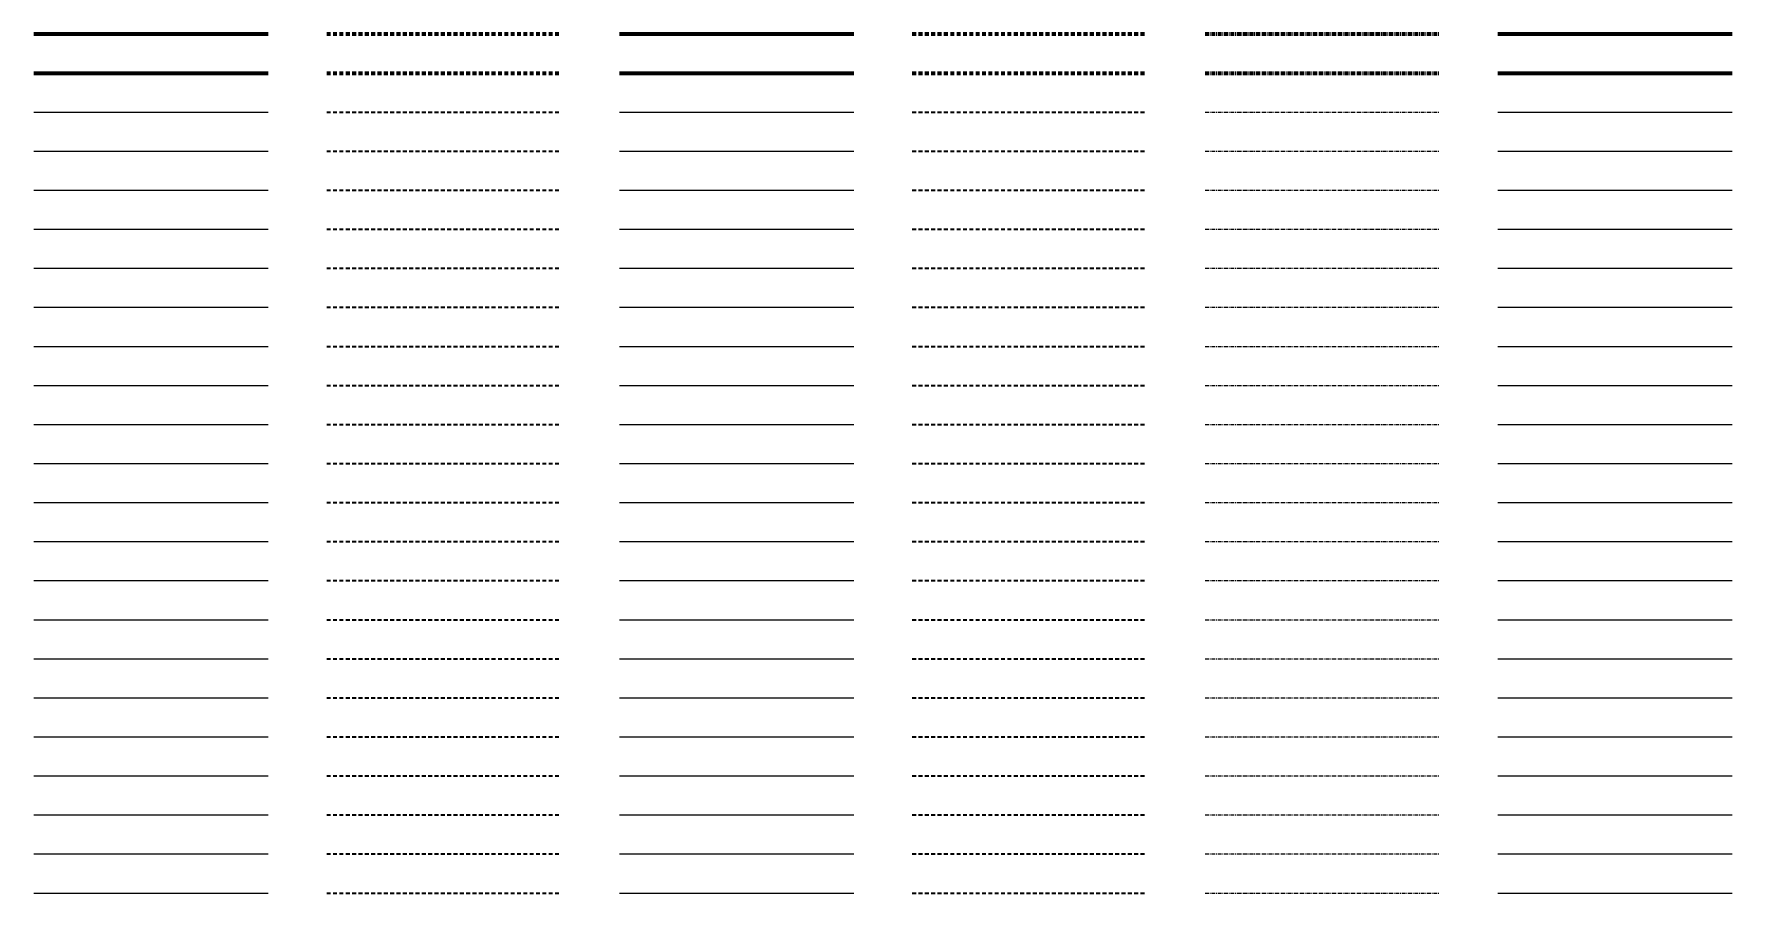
# Model space of a CAD drawing. Header units: metres. Extents: x -170 to 2070, y -13 to 14380.
# Drawn here: x 150 to 1020, y 9440 to 9880 of the extents above; entities that cross this region are included whole.
import ezdxf
from ezdxf.lldxf.tags import DXFTag

# ---------------------------------------------------------------- set-up
doc = ezdxf.new("R2010")
doc.units = ezdxf.units.M
doc.linetypes.add('KL-SO', pattern=[3.25, 2, -1.25])
doc.linetypes.add('KL-VERLATEN-SO', pattern=[3.25, 2, -0.5, 0.25, -0.5])
for name, color, linetype, lineweight in [('B-OI-KL-ET_MS_DISTRIBUTIE_20 kV_1x25Cu as16-G', 12, 'Continuous', 18), ('B-OI-KL-ET_MS_DISTRIBUTIE_20 kV_1x25Cu as16-RESERVE-G', 12, 'KL-RESERVE-SO', 18), ('B-OI-KL-ET_MS_DISTRIBUTIE_20 kV_1x25Cu as16-VERLATEN-G', 12, 'KL-VERLATEN-SO', 18), ('B-OI-KL-ET_MS_DISTRIBUTIE_20 kV_1x400Alrm as35-G', 12, 'Continuous', 18), ('B-OI-KL-ET_MS_DISTRIBUTIE_20 kV_1x400Alrm as35-RESERVE-G', 12, 'KL-RESERVE-SO', 18), ('B-OI-KL-ET_MS_DISTRIBUTIE_20 kV_1x400Alrm as35-VERLATEN-G', 12, 'KL-VERLATEN-SO', 18), ('B-OI-KL-ET_MS_DISTRIBUTIE_20 kV_1x630Alrm as35-G', 12, 'Continuous', 18), ('B-OI-KL-ET_MS_DISTRIBUTIE_20 kV_1x630Alrm as35-RESERVE-G', 12, 'KL-RESERVE-SO', 18), ('B-OI-KL-ET_MS_DISTRIBUTIE_20 kV_1x630Alrm as35-VERLATEN-G', 12, 'KL-VERLATEN-SO', 18), ('B-OI-KL-ET_MS_DISTRIBUTIE_20 kV_1x630Cu as50-G', 12, 'Continuous', 18), ('B-OI-KL-ET_MS_DISTRIBUTIE_20 kV_1x630Cu as50-RESERVE-G', 12, 'KL-RESERVE-SO', 18), ('B-OI-KL-ET_MS_DISTRIBUTIE_20 kV_1x630Cu as50-VERLATEN-G', 12, 'KL-VERLATEN-SO', 18), ('B-OI-KL-ET_MS_DISTRIBUTIE_20 kV_1x800Alrm as35-G', 12, 'Continuous', 18), ('B-OI-KL-ET_MS_DISTRIBUTIE_20 kV_1x800Alrm as35-RESERVE-G', 12, 'KL-RESERVE-SO', 18), ('B-OI-KL-ET_MS_DISTRIBUTIE_20 kV_1x800Alrm as35-VERLATEN-G', 12, 'KL-VERLATEN-SO', 18), ('B-OI-KL-ET_MS_DISTRIBUTIE_20 kV_1x95Alrm as50-G', 12, 'Continuous', 18), ('B-OI-KL-ET_MS_DISTRIBUTIE_20 kV_1x95Alrm as50-RESERVE-G', 12, 'KL-RESERVE-SO', 18), ('B-OI-KL-ET_MS_DISTRIBUTIE_20 kV_1x95Alrm as50-VERLATEN-G', 12, 'KL-VERLATEN-SO', 18), ('B-OI-KL-ET_MS_DISTRIBUTIE_20 kV_3x240Alrm as35-G', 12, 'Continuous', 18), ('B-OI-KL-ET_MS_DISTRIBUTIE_20 kV_3x240Alrm as35-RESERVE-G', 12, 'KL-RESERVE-SO', 18), ('B-OI-KL-ET_MS_DISTRIBUTIE_20 kV_3x240Alrm as35-VERLATEN-G', 12, 'KL-VERLATEN-SO', 18), ('B-OI-KL-ET_MS_DISTRIBUTIE_20 kV_OVERIG-G', 12, 'Continuous', 18), ('B-OI-KL-ET_MS_DISTRIBUTIE_20 kV_OVERIG-RESERVE-G', 12, 'KL-RESERVE-SO', 18), ('B-OI-KL-ET_MS_DISTRIBUTIE_20 kV_OVERIG-VERLATEN-G', 12, 'KL-VERLATEN-SO', 18), ('B-OI-KL-ET_MS_DISTRIBUTIE_3 kV_1x16Cu as16-G', 12, 'Continuous', 18), ('B-OI-KL-ET_MS_DISTRIBUTIE_3 kV_1x16Cu as16-RESERVE-G', 12, 'KL-RESERVE-SO', 18), ('B-OI-KL-ET_MS_DISTRIBUTIE_3 kV_1x16Cu as16-VERLATEN-G', 12, 'KL-VERLATEN-SO', 18), ('B-OI-KL-ET_MS_DISTRIBUTIE_3 kV_1x240Alrm as35-G', 12, 'Continuous', 18), ('B-OI-KL-ET_MS_DISTRIBUTIE_3 kV_1x240Alrm as35-RESERVE-G', 12, 'KL-RESERVE-SO', 18), ('B-OI-KL-ET_MS_DISTRIBUTIE_3 kV_1x240Alrm as35-VERLATEN-G', 12, 'KL-VERLATEN-SO', 18), ('B-OI-KL-ET_MS_DISTRIBUTIE_3 kV_1x25Cu as16-G', 12, 'Continuous', 18), ('B-OI-KL-ET_MS_DISTRIBUTIE_3 kV_1x25Cu as16-RESERVE-G', 12, 'KL-RESERVE-SO', 18), ('B-OI-KL-ET_MS_DISTRIBUTIE_3 kV_1x25Cu as16-VERLATEN-G', 12, 'KL-VERLATEN-SO', 18), ('B-OI-KL-ET_MS_DISTRIBUTIE_3 kV_1x400Alrm as35-G', 12, 'Continuous', 18), ('B-OI-KL-ET_MS_DISTRIBUTIE_3 kV_1x400Alrm as35-RESERVE-G', 12, 'KL-RESERVE-SO', 18), ('B-OI-KL-ET_MS_DISTRIBUTIE_3 kV_1x400Alrm as35-VERLATEN-G', 12, 'KL-VERLATEN-SO', 18), ('B-OI-KL-ET_MS_DISTRIBUTIE_3 kV_1x630Alrm as35-G', 12, 'Continuous', 18), ('B-OI-KL-ET_MS_DISTRIBUTIE_3 kV_1x630Alrm as35-RESERVE-G', 12, 'KL-RESERVE-SO', 18), ('B-OI-KL-ET_MS_DISTRIBUTIE_3 kV_1x630Alrm as35-VERLATEN-G', 12, 'KL-VERLATEN-SO', 18), ('B-OI-KL-ET_MS_DISTRIBUTIE_3 kV_1x630Cu as50-G', 12, 'Continuous', 18), ('B-OI-KL-ET_MS_DISTRIBUTIE_3 kV_1x630Cu as50-RESERVE-G', 12, 'KL-RESERVE-SO', 18), ('B-OI-KL-ET_MS_DISTRIBUTIE_3 kV_1x630Cu as50-VERLATEN-G', 12, 'KL-VERLATEN-SO', 18), ('B-OI-KL-ET_MS_DISTRIBUTIE_3 kV_1x800Alrm as35-G', 12, 'Continuous', 18), ('B-OI-KL-ET_MS_DISTRIBUTIE_3 kV_1x800Alrm as35-RESERVE-G', 12, 'KL-RESERVE-SO', 18), ('B-OI-KL-ET_MS_DISTRIBUTIE_3 kV_1x800Alrm as35-VERLATEN-G', 12, 'KL-VERLATEN-SO', 18), ('B-OI-KL-ET_MS_DISTRIBUTIE_3 kV_1x95Alrm as50-G', 12, 'Continuous', 18), ('B-OI-KL-ET_MS_DISTRIBUTIE_3 kV_1x95Alrm as50-RESERVE-G', 12, 'KL-RESERVE-SO', 18), ('B-OI-KL-ET_MS_DISTRIBUTIE_3 kV_1x95Alrm as50-VERLATEN-G', 12, 'KL-VERLATEN-SO', 18), ('B-OI-KL-ET_MS_DISTRIBUTIE_3 kV_3x240Alrm as35-G', 12, 'Continuous', 18), ('B-OI-KL-ET_MS_DISTRIBUTIE_3 kV_3x240Alrm as35-RESERVE-G', 12, 'KL-RESERVE-SO', 18), ('B-OI-KL-ET_MS_DISTRIBUTIE_3 kV_3x240Alrm as35-VERLATEN-G', 12, 'KL-VERLATEN-SO', 18), ('B-OI-KL-ET_MS_DISTRIBUTIE_3 kV_OVERIG-G', 12, 'Continuous', 18), ('B-OI-KL-ET_MS_DISTRIBUTIE_3 kV_OVERIG-RESERVE-G', 12, 'KL-RESERVE-SO', 18), ('B-OI-KL-ET_MS_DISTRIBUTIE_3 kV_OVERIG-VERLATEN-G', 12, 'KL-VERLATEN-SO', 18), ('B-OI-KL-ET_MS_DOORVOERLEIDING PARKEERGARAGE-G', 7, 'Continuous', 18), ('B-OI-KL-ET_MS_DOORVOERLEIDING PARKEERGARAGE-RESERVE-G', 7, 'KL-RESERVE-SO', 18), ('B-OI-KL-ET_MS_DOORVOERLEIDING PARKEERGARAGE-VERLATEN-G', 7, 'KL-VERLATEN-SO', 18), ('B-OI-KL-ET_MS_KRUISING_OVERIG-G', 7, 'Continuous', 18), ('B-OI-KL-ET_MS_KRUISING_OVERIG-RESERVE-G', 7, 'KL-RESERVE-SO', 18), ('B-OI-KL-ET_MS_KRUISING_OVERIG-VERLATEN-G', 7, 'KL-VERLATEN-SO', 18), ('B-OI-KL-ET_MS_KRUISING_WATER-G', 7, 'Continuous', 18), ('B-OI-KL-ET_MS_KRUISING_WATER-RESERVE-G', 7, 'KL-RESERVE-SO', 18), ('B-OI-KL-ET_MS_KRUISING_WATER-VERLATEN-G', 7, 'KL-VERLATEN-SO', 18), ('B-OI-KL-ET_MS_MANTELBUIS_GIJ-G', 7, 'Continuous', 70), ('B-OI-KL-ET_MS_MANTELBUIS_GIJ-RESERVE-G', 7, 'KL-RESERVE-SO', 70), ('B-OI-KL-ET_MS_MANTELBUIS_GIJ-VERLATEN-G', 7, 'KL-VERLATEN-SO', 70), ('B-OI-KL-ET_MS_MANTELBUIS_HDPE-G', 7, 'Continuous', 70), ('B-OI-KL-ET_MS_MANTELBUIS_HDPE-RESERVE-G', 7, 'KL-RESERVE-SO', 70), ('B-OI-KL-ET_MS_MANTELBUIS_HDPE-VERLATEN-G', 7, 'KL-VERLATEN-SO', 70), ('N-OI-KL-ET_MS_DISTRIBUTIE_20 kV_1x25Cu as16-G', 12, 'KL-SO', 35), ('N-OI-KL-ET_MS_DISTRIBUTIE_20 kV_1x400Alrm as35-G', 12, 'KL-SO', 35), ('N-OI-KL-ET_MS_DISTRIBUTIE_20 kV_1x630Alrm as35-G', 12, 'KL-SO', 35), ('N-OI-KL-ET_MS_DISTRIBUTIE_20 kV_1x630Cu as50-G', 12, 'KL-SO', 35), ('N-OI-KL-ET_MS_DISTRIBUTIE_20 kV_1x800Alrm as35-G', 12, 'KL-SO', 35), ('N-OI-KL-ET_MS_DISTRIBUTIE_20 kV_1x95Alrm as50-G', 12, 'KL-SO', 35), ('N-OI-KL-ET_MS_DISTRIBUTIE_20 kV_3x240Alrm as35-G', 12, 'KL-SO', 35), ('N-OI-KL-ET_MS_DISTRIBUTIE_20 kV_OVERIG-G', 12, 'KL-SO', 35), ('N-OI-KL-ET_MS_DISTRIBUTIE_3 kV_1x16Cu as16-G', 12, 'KL-SO', 35), ('N-OI-KL-ET_MS_DISTRIBUTIE_3 kV_1x240Alrm as35-G', 12, 'KL-SO', 35), ('N-OI-KL-ET_MS_DISTRIBUTIE_3 kV_1x25Cu as16-G', 12, 'KL-SO', 35), ('N-OI-KL-ET_MS_DISTRIBUTIE_3 kV_1x400Alrm as35-G', 12, 'KL-SO', 35), ('N-OI-KL-ET_MS_DISTRIBUTIE_3 kV_1x630Alrm as35-G', 12, 'KL-SO', 35), ('N-OI-KL-ET_MS_DISTRIBUTIE_3 kV_1x630Cu as50-G', 12, 'KL-SO', 35), ('N-OI-KL-ET_MS_DISTRIBUTIE_3 kV_1x800Alrm as35-G', 12, 'KL-SO', 35), ('N-OI-KL-ET_MS_DISTRIBUTIE_3 kV_1x95Alrm as50-G', 12, 'KL-SO', 35), ('N-OI-KL-ET_MS_DISTRIBUTIE_3 kV_3x240Alrm as35-G', 12, 'KL-SO', 35), ('N-OI-KL-ET_MS_DISTRIBUTIE_3 kV_OVERIG-G', 12, 'KL-SO', 35), ('N-OI-KL-ET_MS_DOORVOERLEIDING PARKEERGARAGE-G', 7, 'KL-SO', 35), ('N-OI-KL-ET_MS_KRUISING_OVERIG-G', 7, 'KL-SO', 35), ('N-OI-KL-ET_MS_KRUISING_WATER-G', 7, 'KL-SO', 35), ('N-OI-KL-ET_MS_MANTELBUIS_GIJ-G', 10, 'KL-SO', 70), ('N-OI-KL-ET_MS_MANTELBUIS_HDPE-G', 10, 'KL-SO', 70), ('R-OI-KL-ET_MS_DISTRIBUTIE_20 kV_1x25Cu as16-G', 12, 'KL-SO', 35), ('R-OI-KL-ET_MS_DISTRIBUTIE_20 kV_1x400Alrm as35-G', 12, 'KL-SO', 35), ('R-OI-KL-ET_MS_DISTRIBUTIE_20 kV_1x630Alrm as35-G', 12, 'KL-SO', 35), ('R-OI-KL-ET_MS_DISTRIBUTIE_20 kV_1x630Cu as50-G', 12, 'KL-SO', 35), ('R-OI-KL-ET_MS_DISTRIBUTIE_20 kV_1x800Alrm as35-G', 12, 'KL-SO', 35), ('R-OI-KL-ET_MS_DISTRIBUTIE_20 kV_1x95Alrm as50-G', 12, 'KL-SO', 35), ('R-OI-KL-ET_MS_DISTRIBUTIE_20 kV_3x240Alrm as35-G', 12, 'KL-SO', 35), ('R-OI-KL-ET_MS_DISTRIBUTIE_20 kV_OVERIG-G', 12, 'KL-SO', 35), ('R-OI-KL-ET_MS_DISTRIBUTIE_3 kV_1x16Cu as16-G', 12, 'KL-SO', 35), ('R-OI-KL-ET_MS_DISTRIBUTIE_3 kV_1x240Alrm as35-G', 12, 'KL-SO', 35), ('R-OI-KL-ET_MS_DISTRIBUTIE_3 kV_1x25Cu as16-G', 12, 'KL-SO', 35), ('R-OI-KL-ET_MS_DISTRIBUTIE_3 kV_1x400Alrm as35-G', 12, 'KL-SO', 35), ('R-OI-KL-ET_MS_DISTRIBUTIE_3 kV_1x630Alrm as35-G', 12, 'KL-SO', 35), ('R-OI-KL-ET_MS_DISTRIBUTIE_3 kV_1x630Cu as50-G', 12, 'KL-SO', 35), ('R-OI-KL-ET_MS_DISTRIBUTIE_3 kV_1x800Alrm as35-G', 12, 'KL-SO', 35), ('R-OI-KL-ET_MS_DISTRIBUTIE_3 kV_1x95Alrm as50-G', 12, 'KL-SO', 35), ('R-OI-KL-ET_MS_DISTRIBUTIE_3 kV_3x240Alrm as35-G', 12, 'KL-SO', 35), ('R-OI-KL-ET_MS_DISTRIBUTIE_3 kV_OVERIG-G', 12, 'KL-SO', 35), ('R-OI-KL-ET_MS_DOORVOERLEIDING PARKEERGARAGE-G', 7, 'KL-SO', 35), ('R-OI-KL-ET_MS_KRUISING_OVERIG-G', 7, 'KL-SO', 35), ('R-OI-KL-ET_MS_KRUISING_WATER-G', 7, 'KL-SO', 35), ('R-OI-KL-ET_MS_MANTELBUIS_GIJ-G', 10, 'KL-SO', 70), ('R-OI-KL-ET_MS_MANTELBUIS_HDPE-G', 10, 'KL-SO', 70), ('V-OI-KL-ET_MS_DISTRIBUTIE_20 kV_1x25Cu as16-G', 12, 'V-KL-SO', 25), ('V-OI-KL-ET_MS_DISTRIBUTIE_20 kV_1x400Alrm as35-G', 12, 'V-KL-SO', 25), ('V-OI-KL-ET_MS_DISTRIBUTIE_20 kV_1x630Alrm as35-G', 12, 'V-KL-SO', 25), ('V-OI-KL-ET_MS_DISTRIBUTIE_20 kV_1x630Cu as50-G', 12, 'V-KL-SO', 25), ('V-OI-KL-ET_MS_DISTRIBUTIE_20 kV_1x800Alrm as35-G', 12, 'V-KL-SO', 25), ('V-OI-KL-ET_MS_DISTRIBUTIE_20 kV_1x95Alrm as50-G', 12, 'V-KL-SO', 25), ('V-OI-KL-ET_MS_DISTRIBUTIE_20 kV_3x240Alrm as35-G', 12, 'V-KL-SO', 25), ('V-OI-KL-ET_MS_DISTRIBUTIE_20 kV_OVERIG-G', 12, 'V-KL-SO', 25), ('V-OI-KL-ET_MS_DISTRIBUTIE_3 kV_1x16Cu as16-G', 12, 'V-KL-SO', 25), ('V-OI-KL-ET_MS_DISTRIBUTIE_3 kV_1x240Alrm as35-G', 12, 'V-KL-SO', 25), ('V-OI-KL-ET_MS_DISTRIBUTIE_3 kV_1x25Cu as16-G', 12, 'V-KL-SO', 25), ('V-OI-KL-ET_MS_DISTRIBUTIE_3 kV_1x400Alrm as35-G', 12, 'V-KL-SO', 25), ('V-OI-KL-ET_MS_DISTRIBUTIE_3 kV_1x630Alrm as35-G', 12, 'V-KL-SO', 25), ('V-OI-KL-ET_MS_DISTRIBUTIE_3 kV_1x630Cu as50-G', 12, 'V-KL-SO', 25), ('V-OI-KL-ET_MS_DISTRIBUTIE_3 kV_1x800Alrm as35-G', 12, 'V-KL-SO', 25), ('V-OI-KL-ET_MS_DISTRIBUTIE_3 kV_1x95Alrm as50-G', 12, 'V-KL-SO', 25), ('V-OI-KL-ET_MS_DISTRIBUTIE_3 kV_3x240Alrm as35-G', 12, 'V-KL-SO', 25), ('V-OI-KL-ET_MS_DISTRIBUTIE_3 kV_OVERIG-G', 12, 'V-KL-SO', 25), ('V-OI-KL-ET_MS_DOORVOERLEIDING PARKEERGARAGE-G', 7, 'V-KL-SO', 25), ('V-OI-KL-ET_MS_KRUISING_OVERIG-G', 7, 'V-KL-SO', 25), ('V-OI-KL-ET_MS_KRUISING_WATER-G', 7, 'V-KL-SO', 25), ('V-OI-KL-ET_MS_MANTELBUIS_GIJ-G', 7, 'V-KL-SO', 70), ('V-OI-KL-ET_MS_MANTELBUIS_HDPE-G', 7, 'V-KL-SO', 70)]:
    doc.layers.add(name, color=color, linetype=linetype, lineweight=lineweight)
doc.styles.get("Standard").update_dxf_attribs({"font": 'NLCS-ISO.ttf'})
tags = doc.linetypes.add('KL-RESERVE-SO', pattern='A,7,-2,["RS",Standard,S=1,R=0,X=-1,Y=-0.5],-1.5', length=10.5).pattern_tags.tags
tags[6] = DXFTag(74, 10)
doc.linetypes.add('V-KL-SO', pattern='A,2,[24,nlcs.shx,S=0.75,R=0,X=0,Y=0],2', length=4)

msp = doc.modelspace()

# ---------------------------------------------------------------- linework, layer by layer
at = {"layer": 'B-OI-KL-ET_MS_DISTRIBUTIE_20 kV_1x25Cu as16-G'}
msp.add_line((150, 9440), (270, 9440), dxfattribs=at)
at = {"layer": 'B-OI-KL-ET_MS_DISTRIBUTIE_20 kV_1x25Cu as16-RESERVE-G'}
msp.add_line((900, 9440), (1020, 9440), dxfattribs=at)
at = {"layer": 'B-OI-KL-ET_MS_DISTRIBUTIE_20 kV_1x25Cu as16-VERLATEN-G'}
msp.add_line((750, 9440), (870, 9440), dxfattribs=at)
at = {"layer": 'B-OI-KL-ET_MS_DISTRIBUTIE_20 kV_1x400Alrm as35-G'}
msp.add_line((150, 9460), (270, 9460), dxfattribs=at)
at = {"layer": 'B-OI-KL-ET_MS_DISTRIBUTIE_20 kV_1x400Alrm as35-RESERVE-G'}
msp.add_line((900, 9460), (1020, 9460), dxfattribs=at)
at = {"layer": 'B-OI-KL-ET_MS_DISTRIBUTIE_20 kV_1x400Alrm as35-VERLATEN-G'}
msp.add_line((750, 9460), (870, 9460), dxfattribs=at)
at = {"layer": 'B-OI-KL-ET_MS_DISTRIBUTIE_20 kV_1x630Alrm as35-G'}
msp.add_line((150, 9480), (270, 9480), dxfattribs=at)
at = {"layer": 'B-OI-KL-ET_MS_DISTRIBUTIE_20 kV_1x630Alrm as35-RESERVE-G'}
msp.add_line((900, 9480), (1020, 9480), dxfattribs=at)
at = {"layer": 'B-OI-KL-ET_MS_DISTRIBUTIE_20 kV_1x630Alrm as35-VERLATEN-G'}
msp.add_line((750, 9480), (870, 9480), dxfattribs=at)
at = {"layer": 'B-OI-KL-ET_MS_DISTRIBUTIE_20 kV_1x630Cu as50-G'}
msp.add_line((150, 9500), (270, 9500), dxfattribs=at)
at = {"layer": 'B-OI-KL-ET_MS_DISTRIBUTIE_20 kV_1x630Cu as50-RESERVE-G'}
msp.add_line((900, 9500), (1020, 9500), dxfattribs=at)
at = {"layer": 'B-OI-KL-ET_MS_DISTRIBUTIE_20 kV_1x630Cu as50-VERLATEN-G'}
msp.add_line((750, 9500), (870, 9500), dxfattribs=at)
at = {"layer": 'B-OI-KL-ET_MS_DISTRIBUTIE_20 kV_1x800Alrm as35-G'}
msp.add_line((150, 9520), (270, 9520), dxfattribs=at)
at = {"layer": 'B-OI-KL-ET_MS_DISTRIBUTIE_20 kV_1x800Alrm as35-RESERVE-G'}
msp.add_line((900, 9520), (1020, 9520), dxfattribs=at)
at = {"layer": 'B-OI-KL-ET_MS_DISTRIBUTIE_20 kV_1x800Alrm as35-VERLATEN-G'}
msp.add_line((750, 9520), (870, 9520), dxfattribs=at)
at = {"layer": 'B-OI-KL-ET_MS_DISTRIBUTIE_20 kV_1x95Alrm as50-G'}
msp.add_line((150, 9540), (270, 9540), dxfattribs=at)
at = {"layer": 'B-OI-KL-ET_MS_DISTRIBUTIE_20 kV_1x95Alrm as50-RESERVE-G'}
msp.add_line((900, 9540), (1020, 9540), dxfattribs=at)
at = {"layer": 'B-OI-KL-ET_MS_DISTRIBUTIE_20 kV_1x95Alrm as50-VERLATEN-G'}
msp.add_line((750, 9540), (870, 9540), dxfattribs=at)
at = {"layer": 'B-OI-KL-ET_MS_DISTRIBUTIE_20 kV_3x240Alrm as35-G'}
msp.add_line((150, 9560), (270, 9560), dxfattribs=at)
at = {"layer": 'B-OI-KL-ET_MS_DISTRIBUTIE_20 kV_3x240Alrm as35-RESERVE-G'}
msp.add_line((900, 9560), (1020, 9560), dxfattribs=at)
at = {"layer": 'B-OI-KL-ET_MS_DISTRIBUTIE_20 kV_3x240Alrm as35-VERLATEN-G'}
msp.add_line((750, 9560), (870, 9560), dxfattribs=at)
at = {"layer": 'B-OI-KL-ET_MS_DISTRIBUTIE_20 kV_OVERIG-G'}
msp.add_line((150, 9580), (270, 9580), dxfattribs=at)
at = {"layer": 'B-OI-KL-ET_MS_DISTRIBUTIE_20 kV_OVERIG-RESERVE-G'}
msp.add_line((900, 9580), (1020, 9580), dxfattribs=at)
at = {"layer": 'B-OI-KL-ET_MS_DISTRIBUTIE_20 kV_OVERIG-VERLATEN-G'}
msp.add_line((750, 9580), (870, 9580), dxfattribs=at)
at = {"layer": 'B-OI-KL-ET_MS_DISTRIBUTIE_3 kV_1x16Cu as16-G'}
msp.add_line((150, 9600), (270, 9600), dxfattribs=at)
at = {"layer": 'B-OI-KL-ET_MS_DISTRIBUTIE_3 kV_1x16Cu as16-RESERVE-G'}
msp.add_line((900, 9600), (1020, 9600), dxfattribs=at)
at = {"layer": 'B-OI-KL-ET_MS_DISTRIBUTIE_3 kV_1x16Cu as16-VERLATEN-G'}
msp.add_line((750, 9600), (870, 9600), dxfattribs=at)
at = {"layer": 'B-OI-KL-ET_MS_DISTRIBUTIE_3 kV_1x240Alrm as35-G'}
msp.add_line((150, 9620), (270, 9620), dxfattribs=at)
at = {"layer": 'B-OI-KL-ET_MS_DISTRIBUTIE_3 kV_1x240Alrm as35-RESERVE-G'}
msp.add_line((900, 9620), (1020, 9620), dxfattribs=at)
at = {"layer": 'B-OI-KL-ET_MS_DISTRIBUTIE_3 kV_1x240Alrm as35-VERLATEN-G'}
msp.add_line((750, 9620), (870, 9620), dxfattribs=at)
at = {"layer": 'B-OI-KL-ET_MS_DISTRIBUTIE_3 kV_1x25Cu as16-G'}
msp.add_line((150, 9640), (270, 9640), dxfattribs=at)
at = {"layer": 'B-OI-KL-ET_MS_DISTRIBUTIE_3 kV_1x25Cu as16-RESERVE-G'}
msp.add_line((900, 9640), (1020, 9640), dxfattribs=at)
at = {"layer": 'B-OI-KL-ET_MS_DISTRIBUTIE_3 kV_1x25Cu as16-VERLATEN-G'}
msp.add_line((750, 9640), (870, 9640), dxfattribs=at)
at = {"layer": 'B-OI-KL-ET_MS_DISTRIBUTIE_3 kV_1x400Alrm as35-G'}
msp.add_line((150, 9660), (270, 9660), dxfattribs=at)
at = {"layer": 'B-OI-KL-ET_MS_DISTRIBUTIE_3 kV_1x400Alrm as35-RESERVE-G'}
msp.add_line((900, 9660), (1020, 9660), dxfattribs=at)
at = {"layer": 'B-OI-KL-ET_MS_DISTRIBUTIE_3 kV_1x400Alrm as35-VERLATEN-G'}
msp.add_line((750, 9660), (870, 9660), dxfattribs=at)
at = {"layer": 'B-OI-KL-ET_MS_DISTRIBUTIE_3 kV_1x630Alrm as35-G'}
msp.add_line((150, 9680), (270, 9680), dxfattribs=at)
at = {"layer": 'B-OI-KL-ET_MS_DISTRIBUTIE_3 kV_1x630Alrm as35-RESERVE-G'}
msp.add_line((900, 9680), (1020, 9680), dxfattribs=at)
at = {"layer": 'B-OI-KL-ET_MS_DISTRIBUTIE_3 kV_1x630Alrm as35-VERLATEN-G'}
msp.add_line((750, 9680), (870, 9680), dxfattribs=at)
at = {"layer": 'B-OI-KL-ET_MS_DISTRIBUTIE_3 kV_1x630Cu as50-G'}
msp.add_line((150, 9700), (270, 9700), dxfattribs=at)
at = {"layer": 'B-OI-KL-ET_MS_DISTRIBUTIE_3 kV_1x630Cu as50-RESERVE-G'}
msp.add_line((900, 9700), (1020, 9700), dxfattribs=at)
at = {"layer": 'B-OI-KL-ET_MS_DISTRIBUTIE_3 kV_1x630Cu as50-VERLATEN-G'}
msp.add_line((750, 9700), (870, 9700), dxfattribs=at)
at = {"layer": 'B-OI-KL-ET_MS_DISTRIBUTIE_3 kV_1x800Alrm as35-G'}
msp.add_line((150, 9720), (270, 9720), dxfattribs=at)
at = {"layer": 'B-OI-KL-ET_MS_DISTRIBUTIE_3 kV_1x800Alrm as35-RESERVE-G'}
msp.add_line((900, 9720), (1020, 9720), dxfattribs=at)
at = {"layer": 'B-OI-KL-ET_MS_DISTRIBUTIE_3 kV_1x800Alrm as35-VERLATEN-G'}
msp.add_line((750, 9720), (870, 9720), dxfattribs=at)
at = {"layer": 'B-OI-KL-ET_MS_DISTRIBUTIE_3 kV_1x95Alrm as50-G'}
msp.add_line((150, 9740), (270, 9740), dxfattribs=at)
at = {"layer": 'B-OI-KL-ET_MS_DISTRIBUTIE_3 kV_1x95Alrm as50-RESERVE-G'}
msp.add_line((900, 9740), (1020, 9740), dxfattribs=at)
at = {"layer": 'B-OI-KL-ET_MS_DISTRIBUTIE_3 kV_1x95Alrm as50-VERLATEN-G'}
msp.add_line((750, 9740), (870, 9740), dxfattribs=at)
at = {"layer": 'B-OI-KL-ET_MS_DISTRIBUTIE_3 kV_3x240Alrm as35-G'}
msp.add_line((150, 9760), (270, 9760), dxfattribs=at)
at = {"layer": 'B-OI-KL-ET_MS_DISTRIBUTIE_3 kV_3x240Alrm as35-RESERVE-G'}
msp.add_line((900, 9760), (1020, 9760), dxfattribs=at)
at = {"layer": 'B-OI-KL-ET_MS_DISTRIBUTIE_3 kV_3x240Alrm as35-VERLATEN-G'}
msp.add_line((750, 9760), (870, 9760), dxfattribs=at)
at = {"layer": 'B-OI-KL-ET_MS_DISTRIBUTIE_3 kV_OVERIG-G'}
msp.add_line((150, 9780), (270, 9780), dxfattribs=at)
at = {"layer": 'B-OI-KL-ET_MS_DISTRIBUTIE_3 kV_OVERIG-RESERVE-G'}
msp.add_line((900, 9780), (1020, 9780), dxfattribs=at)
at = {"layer": 'B-OI-KL-ET_MS_DISTRIBUTIE_3 kV_OVERIG-VERLATEN-G'}
msp.add_line((750, 9780), (870, 9780), dxfattribs=at)
at = {"layer": 'B-OI-KL-ET_MS_DOORVOERLEIDING PARKEERGARAGE-G'}
msp.add_line((150, 9800), (270, 9800), dxfattribs=at)
at = {"layer": 'B-OI-KL-ET_MS_DOORVOERLEIDING PARKEERGARAGE-RESERVE-G'}
msp.add_line((900, 9800), (1020, 9800), dxfattribs=at)
at = {"layer": 'B-OI-KL-ET_MS_DOORVOERLEIDING PARKEERGARAGE-VERLATEN-G'}
msp.add_line((750, 9800), (870, 9800), dxfattribs=at)
at = {"layer": 'B-OI-KL-ET_MS_KRUISING_OVERIG-G'}
msp.add_line((150, 9820), (270, 9820), dxfattribs=at)
at = {"layer": 'B-OI-KL-ET_MS_KRUISING_OVERIG-RESERVE-G'}
msp.add_line((900, 9820), (1020, 9820), dxfattribs=at)
at = {"layer": 'B-OI-KL-ET_MS_KRUISING_OVERIG-VERLATEN-G'}
msp.add_line((750, 9820), (870, 9820), dxfattribs=at)
at = {"layer": 'B-OI-KL-ET_MS_KRUISING_WATER-G'}
msp.add_line((150, 9840), (270, 9840), dxfattribs=at)
at = {"layer": 'B-OI-KL-ET_MS_KRUISING_WATER-RESERVE-G'}
msp.add_line((900, 9840), (1020, 9840), dxfattribs=at)
at = {"layer": 'B-OI-KL-ET_MS_KRUISING_WATER-VERLATEN-G'}
msp.add_line((750, 9840), (870, 9840), dxfattribs=at)
at = {"layer": 'B-OI-KL-ET_MS_MANTELBUIS_GIJ-G'}
msp.add_line((150, 9860), (270, 9860), dxfattribs=at)
at = {"layer": 'B-OI-KL-ET_MS_MANTELBUIS_GIJ-RESERVE-G'}
msp.add_line((900, 9860), (1020, 9860), dxfattribs=at)
at = {"layer": 'B-OI-KL-ET_MS_MANTELBUIS_GIJ-VERLATEN-G'}
msp.add_line((750, 9860), (870, 9860), dxfattribs=at)
at = {"layer": 'B-OI-KL-ET_MS_MANTELBUIS_HDPE-G'}
msp.add_line((150, 9880), (270, 9880), dxfattribs=at)
at = {"layer": 'B-OI-KL-ET_MS_MANTELBUIS_HDPE-RESERVE-G'}
msp.add_line((900, 9880), (1020, 9880), dxfattribs=at)
at = {"layer": 'B-OI-KL-ET_MS_MANTELBUIS_HDPE-VERLATEN-G'}
msp.add_line((750, 9880), (870, 9880), dxfattribs=at)
at = {"layer": 'N-OI-KL-ET_MS_DISTRIBUTIE_20 kV_1x25Cu as16-G'}
msp.add_line((300, 9440), (420, 9440), dxfattribs=at)
at = {"layer": 'N-OI-KL-ET_MS_DISTRIBUTIE_20 kV_1x400Alrm as35-G'}
msp.add_line((300, 9460), (420, 9460), dxfattribs=at)
at = {"layer": 'N-OI-KL-ET_MS_DISTRIBUTIE_20 kV_1x630Alrm as35-G'}
msp.add_line((300, 9480), (420, 9480), dxfattribs=at)
at = {"layer": 'N-OI-KL-ET_MS_DISTRIBUTIE_20 kV_1x630Cu as50-G'}
msp.add_line((300, 9500), (420, 9500), dxfattribs=at)
at = {"layer": 'N-OI-KL-ET_MS_DISTRIBUTIE_20 kV_1x800Alrm as35-G'}
msp.add_line((300, 9520), (420, 9520), dxfattribs=at)
at = {"layer": 'N-OI-KL-ET_MS_DISTRIBUTIE_20 kV_1x95Alrm as50-G'}
msp.add_line((300, 9540), (420, 9540), dxfattribs=at)
at = {"layer": 'N-OI-KL-ET_MS_DISTRIBUTIE_20 kV_3x240Alrm as35-G'}
msp.add_line((300, 9560), (420, 9560), dxfattribs=at)
at = {"layer": 'N-OI-KL-ET_MS_DISTRIBUTIE_20 kV_OVERIG-G'}
msp.add_line((300, 9580), (420, 9580), dxfattribs=at)
at = {"layer": 'N-OI-KL-ET_MS_DISTRIBUTIE_3 kV_1x16Cu as16-G'}
msp.add_line((300, 9600), (420, 9600), dxfattribs=at)
at = {"layer": 'N-OI-KL-ET_MS_DISTRIBUTIE_3 kV_1x240Alrm as35-G'}
msp.add_line((300, 9620), (420, 9620), dxfattribs=at)
at = {"layer": 'N-OI-KL-ET_MS_DISTRIBUTIE_3 kV_1x25Cu as16-G'}
msp.add_line((300, 9640), (420, 9640), dxfattribs=at)
at = {"layer": 'N-OI-KL-ET_MS_DISTRIBUTIE_3 kV_1x400Alrm as35-G'}
msp.add_line((300, 9660), (420, 9660), dxfattribs=at)
at = {"layer": 'N-OI-KL-ET_MS_DISTRIBUTIE_3 kV_1x630Alrm as35-G'}
msp.add_line((300, 9680), (420, 9680), dxfattribs=at)
at = {"layer": 'N-OI-KL-ET_MS_DISTRIBUTIE_3 kV_1x630Cu as50-G'}
msp.add_line((300, 9700), (420, 9700), dxfattribs=at)
at = {"layer": 'N-OI-KL-ET_MS_DISTRIBUTIE_3 kV_1x800Alrm as35-G'}
msp.add_line((300, 9720), (420, 9720), dxfattribs=at)
at = {"layer": 'N-OI-KL-ET_MS_DISTRIBUTIE_3 kV_1x95Alrm as50-G'}
msp.add_line((300, 9740), (420, 9740), dxfattribs=at)
at = {"layer": 'N-OI-KL-ET_MS_DISTRIBUTIE_3 kV_3x240Alrm as35-G'}
msp.add_line((300, 9760), (420, 9760), dxfattribs=at)
at = {"layer": 'N-OI-KL-ET_MS_DISTRIBUTIE_3 kV_OVERIG-G'}
msp.add_line((300, 9780), (420, 9780), dxfattribs=at)
at = {"layer": 'N-OI-KL-ET_MS_DOORVOERLEIDING PARKEERGARAGE-G'}
msp.add_line((300, 9800), (420, 9800), dxfattribs=at)
at = {"layer": 'N-OI-KL-ET_MS_KRUISING_OVERIG-G'}
msp.add_line((300, 9820), (420, 9820), dxfattribs=at)
at = {"layer": 'N-OI-KL-ET_MS_KRUISING_WATER-G'}
msp.add_line((300, 9840), (420, 9840), dxfattribs=at)
at = {"layer": 'N-OI-KL-ET_MS_MANTELBUIS_GIJ-G'}
msp.add_line((300, 9860), (420, 9860), dxfattribs=at)
at = {"layer": 'N-OI-KL-ET_MS_MANTELBUIS_HDPE-G'}
msp.add_line((300, 9880), (420, 9880), dxfattribs=at)
at = {"layer": 'R-OI-KL-ET_MS_DISTRIBUTIE_20 kV_1x25Cu as16-G'}
msp.add_line((600, 9440), (720, 9440), dxfattribs=at)
at = {"layer": 'R-OI-KL-ET_MS_DISTRIBUTIE_20 kV_1x400Alrm as35-G'}
msp.add_line((600, 9460), (720, 9460), dxfattribs=at)
at = {"layer": 'R-OI-KL-ET_MS_DISTRIBUTIE_20 kV_1x630Alrm as35-G'}
msp.add_line((600, 9480), (720, 9480), dxfattribs=at)
at = {"layer": 'R-OI-KL-ET_MS_DISTRIBUTIE_20 kV_1x630Cu as50-G'}
msp.add_line((600, 9500), (720, 9500), dxfattribs=at)
at = {"layer": 'R-OI-KL-ET_MS_DISTRIBUTIE_20 kV_1x800Alrm as35-G'}
msp.add_line((600, 9520), (720, 9520), dxfattribs=at)
at = {"layer": 'R-OI-KL-ET_MS_DISTRIBUTIE_20 kV_1x95Alrm as50-G'}
msp.add_line((600, 9540), (720, 9540), dxfattribs=at)
at = {"layer": 'R-OI-KL-ET_MS_DISTRIBUTIE_20 kV_3x240Alrm as35-G'}
msp.add_line((600, 9560), (720, 9560), dxfattribs=at)
at = {"layer": 'R-OI-KL-ET_MS_DISTRIBUTIE_20 kV_OVERIG-G'}
msp.add_line((600, 9580), (720, 9580), dxfattribs=at)
at = {"layer": 'R-OI-KL-ET_MS_DISTRIBUTIE_3 kV_1x16Cu as16-G'}
msp.add_line((600, 9600), (720, 9600), dxfattribs=at)
at = {"layer": 'R-OI-KL-ET_MS_DISTRIBUTIE_3 kV_1x240Alrm as35-G'}
msp.add_line((600, 9620), (720, 9620), dxfattribs=at)
at = {"layer": 'R-OI-KL-ET_MS_DISTRIBUTIE_3 kV_1x25Cu as16-G'}
msp.add_line((600, 9640), (720, 9640), dxfattribs=at)
at = {"layer": 'R-OI-KL-ET_MS_DISTRIBUTIE_3 kV_1x400Alrm as35-G'}
msp.add_line((600, 9660), (720, 9660), dxfattribs=at)
at = {"layer": 'R-OI-KL-ET_MS_DISTRIBUTIE_3 kV_1x630Alrm as35-G'}
msp.add_line((600, 9680), (720, 9680), dxfattribs=at)
at = {"layer": 'R-OI-KL-ET_MS_DISTRIBUTIE_3 kV_1x630Cu as50-G'}
msp.add_line((600, 9700), (720, 9700), dxfattribs=at)
at = {"layer": 'R-OI-KL-ET_MS_DISTRIBUTIE_3 kV_1x800Alrm as35-G'}
msp.add_line((600, 9720), (720, 9720), dxfattribs=at)
at = {"layer": 'R-OI-KL-ET_MS_DISTRIBUTIE_3 kV_1x95Alrm as50-G'}
msp.add_line((600, 9740), (720, 9740), dxfattribs=at)
at = {"layer": 'R-OI-KL-ET_MS_DISTRIBUTIE_3 kV_3x240Alrm as35-G'}
msp.add_line((600, 9760), (720, 9760), dxfattribs=at)
at = {"layer": 'R-OI-KL-ET_MS_DISTRIBUTIE_3 kV_OVERIG-G'}
msp.add_line((600, 9780), (720, 9780), dxfattribs=at)
at = {"layer": 'R-OI-KL-ET_MS_DOORVOERLEIDING PARKEERGARAGE-G'}
msp.add_line((600, 9800), (720, 9800), dxfattribs=at)
at = {"layer": 'R-OI-KL-ET_MS_KRUISING_OVERIG-G'}
msp.add_line((600, 9820), (720, 9820), dxfattribs=at)
at = {"layer": 'R-OI-KL-ET_MS_KRUISING_WATER-G'}
msp.add_line((600, 9840), (720, 9840), dxfattribs=at)
at = {"layer": 'R-OI-KL-ET_MS_MANTELBUIS_GIJ-G'}
msp.add_line((600, 9860), (720, 9860), dxfattribs=at)
at = {"layer": 'R-OI-KL-ET_MS_MANTELBUIS_HDPE-G'}
msp.add_line((600, 9880), (720, 9880), dxfattribs=at)
at = {"layer": 'V-OI-KL-ET_MS_DISTRIBUTIE_20 kV_1x25Cu as16-G'}
msp.add_line((450, 9440), (570, 9440), dxfattribs=at)
at = {"layer": 'V-OI-KL-ET_MS_DISTRIBUTIE_20 kV_1x400Alrm as35-G'}
msp.add_line((450, 9460), (570, 9460), dxfattribs=at)
at = {"layer": 'V-OI-KL-ET_MS_DISTRIBUTIE_20 kV_1x630Alrm as35-G'}
msp.add_line((450, 9480), (570, 9480), dxfattribs=at)
at = {"layer": 'V-OI-KL-ET_MS_DISTRIBUTIE_20 kV_1x630Cu as50-G'}
msp.add_line((450, 9500), (570, 9500), dxfattribs=at)
at = {"layer": 'V-OI-KL-ET_MS_DISTRIBUTIE_20 kV_1x800Alrm as35-G'}
msp.add_line((450, 9520), (570, 9520), dxfattribs=at)
at = {"layer": 'V-OI-KL-ET_MS_DISTRIBUTIE_20 kV_1x95Alrm as50-G'}
msp.add_line((450, 9540), (570, 9540), dxfattribs=at)
at = {"layer": 'V-OI-KL-ET_MS_DISTRIBUTIE_20 kV_3x240Alrm as35-G'}
msp.add_line((450, 9560), (570, 9560), dxfattribs=at)
at = {"layer": 'V-OI-KL-ET_MS_DISTRIBUTIE_20 kV_OVERIG-G'}
msp.add_line((450, 9580), (570, 9580), dxfattribs=at)
at = {"layer": 'V-OI-KL-ET_MS_DISTRIBUTIE_3 kV_1x16Cu as16-G'}
msp.add_line((450, 9600), (570, 9600), dxfattribs=at)
at = {"layer": 'V-OI-KL-ET_MS_DISTRIBUTIE_3 kV_1x240Alrm as35-G'}
msp.add_line((450, 9620), (570, 9620), dxfattribs=at)
at = {"layer": 'V-OI-KL-ET_MS_DISTRIBUTIE_3 kV_1x25Cu as16-G'}
msp.add_line((450, 9640), (570, 9640), dxfattribs=at)
at = {"layer": 'V-OI-KL-ET_MS_DISTRIBUTIE_3 kV_1x400Alrm as35-G'}
msp.add_line((450, 9660), (570, 9660), dxfattribs=at)
at = {"layer": 'V-OI-KL-ET_MS_DISTRIBUTIE_3 kV_1x630Alrm as35-G'}
msp.add_line((450, 9680), (570, 9680), dxfattribs=at)
at = {"layer": 'V-OI-KL-ET_MS_DISTRIBUTIE_3 kV_1x630Cu as50-G'}
msp.add_line((450, 9700), (570, 9700), dxfattribs=at)
at = {"layer": 'V-OI-KL-ET_MS_DISTRIBUTIE_3 kV_1x800Alrm as35-G'}
msp.add_line((450, 9720), (570, 9720), dxfattribs=at)
at = {"layer": 'V-OI-KL-ET_MS_DISTRIBUTIE_3 kV_1x95Alrm as50-G'}
msp.add_line((450, 9740), (570, 9740), dxfattribs=at)
at = {"layer": 'V-OI-KL-ET_MS_DISTRIBUTIE_3 kV_3x240Alrm as35-G'}
msp.add_line((450, 9760), (570, 9760), dxfattribs=at)
at = {"layer": 'V-OI-KL-ET_MS_DISTRIBUTIE_3 kV_OVERIG-G'}
msp.add_line((450, 9780), (570, 9780), dxfattribs=at)
at = {"layer": 'V-OI-KL-ET_MS_DOORVOERLEIDING PARKEERGARAGE-G'}
msp.add_line((450, 9800), (570, 9800), dxfattribs=at)
at = {"layer": 'V-OI-KL-ET_MS_KRUISING_OVERIG-G'}
msp.add_line((450, 9820), (570, 9820), dxfattribs=at)
at = {"layer": 'V-OI-KL-ET_MS_KRUISING_WATER-G'}
msp.add_line((450, 9840), (570, 9840), dxfattribs=at)
at = {"layer": 'V-OI-KL-ET_MS_MANTELBUIS_GIJ-G'}
msp.add_line((450, 9860), (570, 9860), dxfattribs=at)
at = {"layer": 'V-OI-KL-ET_MS_MANTELBUIS_HDPE-G'}
msp.add_line((450, 9880), (570, 9880), dxfattribs=at)

doc.saveas('drawing.dxf')
